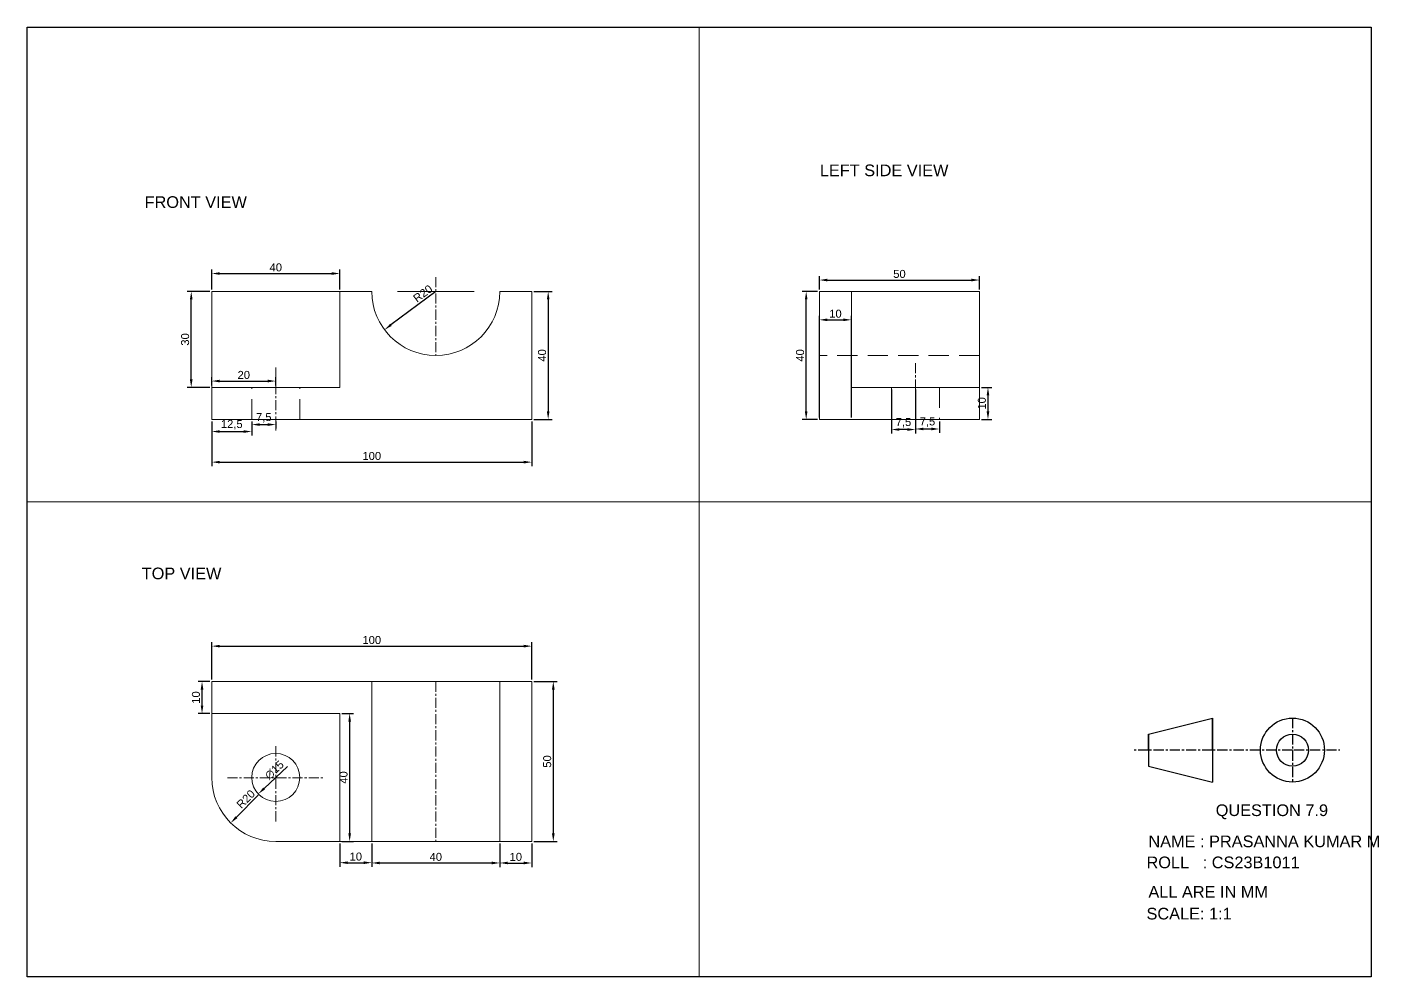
# Model space of a CAD drawing. Header units: millimetres. Extents: x -5 to 7830, y -5 to 1402.
# Drawn here: x 6763.4 to 7185.8, y 727.1 to 1024.1 of the extents above; entities that cross this region are included whole.
import ezdxf

# ---------------------------------------------------------------- set-up
doc = ezdxf.new("R2010")
doc.units = ezdxf.units.MM
doc.header["$PDMODE"] = 3
doc.header["$PDSIZE"] = 2
doc.linetypes.add('CENTER', pattern=[50.8, 31.75, -6.35, 6.35, -6.35])
doc.linetypes.add('HIDDEN', pattern=[9.525, 6.35, -3.175])
doc.styles.get("Standard").update_dxf_attribs({"font": 'arial.ttf'})
doc.dimstyles.new('ISO-25', dxfattribs={"dimtxt": 2.5, "dimasz": 2.5, "dimexe": 1.25, "dimexo": 0.625, "dimtad": 1, "dimtxsty": 'Standard', "dimcen": 2.5, "dimadec": 0, "dimazin": 0, "dimtfac": 1, "dimtmove": 0, "dimatfit": 3, "dimfxl": 1, "dimarcsym": 0})

# ---------------------------------------------------------------- blocks, each defined once
blk = doc.blocks.new('*D89')
at = {"color": 0, "linetype": 'ByBlock', "lineweight": -2, "transparency": 16777216}
blk.add_line((6891.11, 941.37), (6877.1, 930.92), dxfattribs=at)
at = {"color": 0, "linetype": 'ByBlock', "lineweight": 5, "transparency": 16777216}
blk.add_solid([(6876.85, 931.26), (6877.35, 930.59), (6875.1, 929.43)], dxfattribs=at)
at = {"layer": 'Defpoints', "color": 0, "linetype": 'ByBlock', "lineweight": 5, "transparency": 16777216}
for p in [(6891.13, 941.39), (6875.1, 929.43)]:
    blk.add_point(p, dxfattribs=at)
at = {"color": 0, "linetype": 'ByBlock', "lineweight": 5, "transparency": 16777216, "insert": (6887.08, 940.74), "char_height": 2.5, "attachment_point": 5, "rotation": 36.7214}
blk.add_mtext('R20', dxfattribs=at)
blk = doc.blocks.new('*D90')
at = {"color": 0, "linetype": 'ByBlock', "lineweight": -2, "transparency": 16777216}
for p, q in [((6821.13, 942.01), (6821.13, 948.25)), ((6823.63, 947), (6858.63, 947)), ((6861.13, 942.01), (6861.13, 948.25))]:
    blk.add_line(p, q, dxfattribs=at)
at = {"color": 0, "linetype": 'ByBlock', "lineweight": 5, "transparency": 16777216}
for points in [[(6823.63, 947.42), (6823.63, 946.58), (6821.13, 947)], [(6858.63, 947.42), (6858.63, 946.58), (6861.13, 947)]]:
    blk.add_solid(points, dxfattribs=at)
at = {"layer": 'Defpoints', "color": 0, "linetype": 'ByBlock', "lineweight": 5, "transparency": 16777216}
for p in [(6861.13, 947), (6821.13, 941.39), (6861.13, 941.39)]:
    blk.add_point(p, dxfattribs=at)
at = {"color": 0, "linetype": 'ByBlock', "lineweight": 5, "transparency": 16777216, "insert": (6841.13, 948.9), "char_height": 2.5, "attachment_point": 5}
blk.add_mtext('40', dxfattribs=at)
blk = doc.blocks.new('*D91')
at = {"color": 0, "linetype": 'ByBlock', "lineweight": -2, "transparency": 16777216}
for p, q in [((6821.13, 912.01), (6821.13, 914.63)), ((6823.63, 913.38), (6838.63, 913.38)), ((6841.13, 912.01), (6841.13, 914.63))]:
    blk.add_line(p, q, dxfattribs=at)
at = {"color": 0, "linetype": 'ByBlock', "lineweight": 5, "transparency": 16777216}
for points in [[(6823.63, 913.8), (6823.63, 912.96), (6821.13, 913.38)], [(6838.63, 913.8), (6838.63, 912.96), (6841.13, 913.38)]]:
    blk.add_solid(points, dxfattribs=at)
at = {"layer": 'Defpoints', "color": 0, "linetype": 'ByBlock', "lineweight": 5, "transparency": 16777216}
for p in [(6841.13, 913.38), (6821.13, 911.39), (6841.13, 911.39)]:
    blk.add_point(p, dxfattribs=at)
at = {"color": 0, "linetype": 'ByBlock', "lineweight": 5, "transparency": 16777216, "insert": (6831.13, 915.28), "char_height": 2.5, "attachment_point": 5}
blk.add_mtext('20', dxfattribs=at)
blk = doc.blocks.new('*D92')
at = {"color": 0, "linetype": 'ByBlock', "lineweight": -2, "transparency": 16777216}
for p, q in [((6821.13, 900.76), (6821.13, 896.34)), ((6833.63, 900.76), (6833.63, 896.34)), ((6823.63, 897.59), (6831.13, 897.59))]:
    blk.add_line(p, q, dxfattribs=at)
at = {"color": 0, "linetype": 'ByBlock', "lineweight": 5, "transparency": 16777216}
for points in [[(6823.63, 898.01), (6823.63, 897.18), (6821.13, 897.59)], [(6831.13, 898.01), (6831.13, 897.18), (6833.63, 897.59)]]:
    blk.add_solid(points, dxfattribs=at)
at = {"layer": 'Defpoints', "color": 0, "linetype": 'ByBlock', "lineweight": 5, "transparency": 16777216}
for p in [(6821.13, 901.39), (6833.63, 901.39), (6833.63, 897.59)]:
    blk.add_point(p, dxfattribs=at)
at = {"color": 0, "linetype": 'ByBlock', "lineweight": 5, "transparency": 16777216, "insert": (6827.38, 899.72), "char_height": 2.5, "attachment_point": 5}
blk.add_mtext('12,5', dxfattribs=at)
blk = doc.blocks.new('*D93')
at = {"color": 0, "linetype": 'ByBlock', "lineweight": -2, "transparency": 16777216}
for p, q in [((6833.63, 900.76), (6833.63, 898.52)), ((6836.13, 899.77), (6838.63, 899.77)), ((6841.13, 900.76), (6841.13, 898.52))]:
    blk.add_line(p, q, dxfattribs=at)
at = {"color": 0, "linetype": 'ByBlock', "lineweight": 5, "transparency": 16777216}
for points in [[(6836.13, 900.18), (6836.13, 899.35), (6833.63, 899.77)], [(6838.63, 900.18), (6838.63, 899.35), (6841.13, 899.77)]]:
    blk.add_solid(points, dxfattribs=at)
at = {"layer": 'Defpoints', "color": 0, "linetype": 'ByBlock', "lineweight": 5, "transparency": 16777216}
for p in [(6833.63, 901.39), (6841.13, 901.39), (6841.13, 899.77)]:
    blk.add_point(p, dxfattribs=at)
at = {"color": 0, "linetype": 'ByBlock', "lineweight": 5, "transparency": 16777216, "insert": (6837.38, 901.89), "char_height": 2.5, "attachment_point": 5}
blk.add_mtext('7,5', dxfattribs=at)
blk = doc.blocks.new('*D94')
at = {"color": 0, "linetype": 'ByBlock', "lineweight": -2, "transparency": 16777216}
for p, q in [((6921.75, 941.39), (6927.49, 941.39)), ((6926.24, 938.89), (6926.24, 903.89)), ((6921.75, 901.39), (6927.49, 901.39))]:
    blk.add_line(p, q, dxfattribs=at)
at = {"color": 0, "linetype": 'ByBlock', "lineweight": 5, "transparency": 16777216}
for points in [[(6925.83, 938.89), (6926.66, 938.89), (6926.24, 941.39)], [(6925.83, 903.89), (6926.66, 903.89), (6926.24, 901.39)]]:
    blk.add_solid(points, dxfattribs=at)
at = {"layer": 'Defpoints', "color": 0, "linetype": 'ByBlock', "lineweight": 5, "transparency": 16777216}
for p in [(6921.13, 941.39), (6921.13, 901.39), (6926.24, 901.39)]:
    blk.add_point(p, dxfattribs=at)
at = {"color": 0, "linetype": 'ByBlock', "lineweight": 5, "transparency": 16777216, "insert": (6924.34, 921.39), "char_height": 2.5, "attachment_point": 5, "rotation": 90}
blk.add_mtext('40', dxfattribs=at)
blk = doc.blocks.new('*D95')
at = {"color": 0, "linetype": 'ByBlock', "lineweight": -2, "transparency": 16777216}
for p, q in [((6821.13, 900.76), (6821.13, 886.78)), ((6921.13, 900.76), (6921.13, 886.78)), ((6823.63, 888.03), (6918.63, 888.03))]:
    blk.add_line(p, q, dxfattribs=at)
at = {"color": 0, "linetype": 'ByBlock', "lineweight": 5, "transparency": 16777216}
for points in [[(6823.63, 888.45), (6823.63, 887.62), (6821.13, 888.03)], [(6918.63, 888.45), (6918.63, 887.62), (6921.13, 888.03)]]:
    blk.add_solid(points, dxfattribs=at)
at = {"layer": 'Defpoints', "color": 0, "linetype": 'ByBlock', "lineweight": 5, "transparency": 16777216}
for p in [(6821.13, 901.39), (6921.13, 901.39), (6921.13, 888.03)]:
    blk.add_point(p, dxfattribs=at)
at = {"color": 0, "linetype": 'ByBlock', "lineweight": 5, "transparency": 16777216, "insert": (6871.13, 889.94), "char_height": 2.5, "attachment_point": 5}
blk.add_mtext('100', dxfattribs=at)
blk = doc.blocks.new('*D96')
at = {"color": 0, "linetype": 'ByBlock', "lineweight": -2, "transparency": 16777216}
for p, q in [((6820.5, 941.39), (6813.46, 941.39)), ((6814.71, 913.89), (6814.71, 938.89)), ((6820.5, 911.39), (6813.46, 911.39))]:
    blk.add_line(p, q, dxfattribs=at)
at = {"color": 0, "linetype": 'ByBlock', "lineweight": 5, "transparency": 16777216}
for points in [[(6814.3, 938.89), (6815.13, 938.89), (6814.71, 941.39)], [(6814.3, 913.89), (6815.13, 913.89), (6814.71, 911.39)]]:
    blk.add_solid(points, dxfattribs=at)
at = {"layer": 'Defpoints', "color": 0, "linetype": 'ByBlock', "lineweight": 5, "transparency": 16777216}
for p in [(6814.71, 941.39), (6821.13, 941.39), (6821.13, 911.39)]:
    blk.add_point(p, dxfattribs=at)
at = {"color": 0, "linetype": 'ByBlock', "lineweight": 5, "transparency": 16777216, "insert": (6812.81, 926.39), "char_height": 2.5, "attachment_point": 5, "rotation": 90}
blk.add_mtext('30', dxfattribs=at)
blk = doc.blocks.new('*D97')
at = {"color": 0, "linetype": 'ByBlock', "lineweight": -2, "transparency": 16777216}
for p, q in [((6820.5, 819.44), (6816.84, 819.44)), ((6818.09, 811.94), (6818.09, 816.94)), ((6820.5, 809.44), (6816.84, 809.44))]:
    blk.add_line(p, q, dxfattribs=at)
at = {"color": 0, "linetype": 'ByBlock', "lineweight": 5, "transparency": 16777216}
for points in [[(6817.67, 816.94), (6818.51, 816.94), (6818.09, 819.44)], [(6817.67, 811.94), (6818.51, 811.94), (6818.09, 809.44)]]:
    blk.add_solid(points, dxfattribs=at)
at = {"layer": 'Defpoints', "color": 0, "linetype": 'ByBlock', "lineweight": 5, "transparency": 16777216}
for p in [(6818.09, 819.44), (6821.13, 819.44), (6821.13, 809.44)]:
    blk.add_point(p, dxfattribs=at)
at = {"color": 0, "linetype": 'ByBlock', "lineweight": 5, "transparency": 16777216, "insert": (6816.19, 814.44), "char_height": 2.5, "attachment_point": 5, "rotation": 90}
blk.add_mtext('10', dxfattribs=at)
blk = doc.blocks.new('*D98')
at = {"color": 0, "linetype": 'ByBlock', "lineweight": -2, "transparency": 16777216}
for p, q in [((6821.13, 820.07), (6821.13, 831.75)), ((6823.63, 830.5), (6918.63, 830.5)), ((6921.13, 820.07), (6921.13, 831.75))]:
    blk.add_line(p, q, dxfattribs=at)
at = {"color": 0, "linetype": 'ByBlock', "lineweight": 5, "transparency": 16777216}
for points in [[(6823.63, 830.92), (6823.63, 830.09), (6821.13, 830.5)], [(6918.63, 830.92), (6918.63, 830.09), (6921.13, 830.5)]]:
    blk.add_solid(points, dxfattribs=at)
at = {"layer": 'Defpoints', "color": 0, "linetype": 'ByBlock', "lineweight": 5, "transparency": 16777216}
for p in [(6921.13, 830.5), (6821.13, 819.44), (6921.13, 819.44)]:
    blk.add_point(p, dxfattribs=at)
at = {"color": 0, "linetype": 'ByBlock', "lineweight": 5, "transparency": 16777216, "insert": (6871.13, 832.4), "char_height": 2.5, "attachment_point": 5}
blk.add_mtext('100', dxfattribs=at)
blk = doc.blocks.new('*D99')
at = {"color": 0, "linetype": 'ByBlock', "lineweight": -2, "transparency": 16777216}
for p, q in [((6921.75, 819.44), (6929.09, 819.44)), ((6927.84, 816.94), (6927.84, 771.94)), ((6921.75, 769.44), (6929.09, 769.44))]:
    blk.add_line(p, q, dxfattribs=at)
at = {"color": 0, "linetype": 'ByBlock', "lineweight": 5, "transparency": 16777216}
for points in [[(6927.43, 816.94), (6928.26, 816.94), (6927.84, 819.44)], [(6927.43, 771.94), (6928.26, 771.94), (6927.84, 769.44)]]:
    blk.add_solid(points, dxfattribs=at)
at = {"layer": 'Defpoints', "color": 0, "linetype": 'ByBlock', "lineweight": 5, "transparency": 16777216}
for p in [(6921.13, 819.44), (6921.13, 769.44), (6927.84, 769.44)]:
    blk.add_point(p, dxfattribs=at)
at = {"color": 0, "linetype": 'ByBlock', "lineweight": 5, "transparency": 16777216, "insert": (6925.94, 794.44), "char_height": 2.5, "attachment_point": 5, "rotation": 90}
blk.add_mtext('50', dxfattribs=at)
blk = doc.blocks.new('*D100')
at = {"color": 0, "linetype": 'ByBlock', "lineweight": -2, "transparency": 16777216}
blk.add_line((6844.81, 792.92), (6837.49, 786.01), dxfattribs=at)
at = {"color": 0, "linetype": 'ByBlock', "lineweight": 5, "transparency": 16777216}
blk.add_solid([(6837.21, 786.31), (6837.78, 785.7), (6835.67, 784.29)], dxfattribs=at)
at = {"layer": 'Defpoints', "color": 0, "linetype": 'ByBlock', "lineweight": 5, "transparency": 16777216}
for p in [(6846.58, 794.59), (6835.67, 784.29)]:
    blk.add_point(p, dxfattribs=at)
at = {"color": 0, "linetype": 'ByBlock', "lineweight": 5, "transparency": 16777216, "insert": (6840.71, 791.76), "char_height": 2.5, "attachment_point": 5, "rotation": 43.3575}
blk.add_mtext('∅15', dxfattribs=at)
blk = doc.blocks.new('*D101')
at = {"color": 0, "linetype": 'ByBlock', "lineweight": -2, "transparency": 16777216}
for p, q in [((6861.75, 809.44), (6865.46, 809.44)), ((6864.21, 806.94), (6864.21, 771.94)), ((6861.75, 769.44), (6865.46, 769.44))]:
    blk.add_line(p, q, dxfattribs=at)
at = {"color": 0, "linetype": 'ByBlock', "lineweight": 5, "transparency": 16777216}
for points in [[(6863.8, 806.94), (6864.63, 806.94), (6864.21, 809.44)], [(6863.8, 771.94), (6864.63, 771.94), (6864.21, 769.44)]]:
    blk.add_solid(points, dxfattribs=at)
at = {"layer": 'Defpoints', "color": 0, "linetype": 'ByBlock', "lineweight": 5, "transparency": 16777216}
for p in [(6861.13, 809.44), (6861.13, 769.44), (6864.21, 769.44)]:
    blk.add_point(p, dxfattribs=at)
at = {"color": 0, "linetype": 'ByBlock', "lineweight": 5, "transparency": 16777216, "insert": (6862.31, 789.44), "char_height": 2.5, "attachment_point": 5, "rotation": 90}
blk.add_mtext('40', dxfattribs=at)
blk = doc.blocks.new('*D102')
at = {"color": 0, "linetype": 'ByBlock', "lineweight": -2, "transparency": 16777216}
for p, q in [((6871.13, 768.82), (6871.13, 761.46)), ((6911.13, 768.82), (6911.13, 761.46)), ((6873.63, 762.71), (6908.63, 762.71))]:
    blk.add_line(p, q, dxfattribs=at)
at = {"color": 0, "linetype": 'ByBlock', "lineweight": 5, "transparency": 16777216}
for points in [[(6873.63, 763.13), (6873.63, 762.29), (6871.13, 762.71)], [(6908.63, 763.13), (6908.63, 762.29), (6911.13, 762.71)]]:
    blk.add_solid(points, dxfattribs=at)
at = {"layer": 'Defpoints', "color": 0, "linetype": 'ByBlock', "lineweight": 5, "transparency": 16777216}
for p in [(6871.13, 769.44), (6911.13, 769.44), (6911.13, 762.71)]:
    blk.add_point(p, dxfattribs=at)
at = {"color": 0, "linetype": 'ByBlock', "lineweight": 5, "transparency": 16777216, "insert": (6891.13, 764.61), "char_height": 2.5, "attachment_point": 5}
blk.add_mtext('40', dxfattribs=at)
blk = doc.blocks.new('*D103')
at = {"color": 0, "linetype": 'ByBlock', "lineweight": -2, "transparency": 16777216}
for p, q in [((6861.13, 768.82), (6861.13, 761.55)), ((6871.13, 768.82), (6871.13, 761.55)), ((6863.63, 762.8), (6868.63, 762.8))]:
    blk.add_line(p, q, dxfattribs=at)
at = {"color": 0, "linetype": 'ByBlock', "lineweight": 5, "transparency": 16777216}
for points in [[(6863.63, 763.21), (6863.63, 762.38), (6861.13, 762.8)], [(6868.63, 763.21), (6868.63, 762.38), (6871.13, 762.8)]]:
    blk.add_solid(points, dxfattribs=at)
at = {"layer": 'Defpoints', "color": 0, "linetype": 'ByBlock', "lineweight": 5, "transparency": 16777216}
for p in [(6861.13, 769.44), (6871.13, 769.44), (6871.13, 762.8)]:
    blk.add_point(p, dxfattribs=at)
at = {"color": 0, "linetype": 'ByBlock', "lineweight": 5, "transparency": 16777216, "insert": (6866.13, 764.7), "char_height": 2.5, "attachment_point": 5}
blk.add_mtext('10', dxfattribs=at)
blk = doc.blocks.new('*D104')
at = {"color": 0, "linetype": 'ByBlock', "lineweight": -2, "transparency": 16777216}
for p, q in [((6911.13, 768.82), (6911.13, 761.45)), ((6921.13, 768.82), (6921.13, 761.45)), ((6913.63, 762.7), (6918.63, 762.7))]:
    blk.add_line(p, q, dxfattribs=at)
at = {"color": 0, "linetype": 'ByBlock', "lineweight": 5, "transparency": 16777216}
for points in [[(6913.63, 763.12), (6913.63, 762.29), (6911.13, 762.7)], [(6918.63, 763.12), (6918.63, 762.29), (6921.13, 762.7)]]:
    blk.add_solid(points, dxfattribs=at)
at = {"layer": 'Defpoints', "color": 0, "linetype": 'ByBlock', "lineweight": 5, "transparency": 16777216}
for p in [(6911.13, 769.44), (6921.13, 769.44), (6921.13, 762.7)]:
    blk.add_point(p, dxfattribs=at)
at = {"color": 0, "linetype": 'ByBlock', "lineweight": 5, "transparency": 16777216, "insert": (6916.13, 764.61), "char_height": 2.5, "attachment_point": 5}
blk.add_mtext('10', dxfattribs=at)
blk = doc.blocks.new('*D105')
at = {"color": 0, "linetype": 'ByBlock', "lineweight": -2, "transparency": 16777216}
blk.add_line((6835.65, 783.91), (6828.81, 777.01), dxfattribs=at)
at = {"color": 0, "linetype": 'ByBlock', "lineweight": 5, "transparency": 16777216}
blk.add_solid([(6828.52, 777.3), (6829.11, 776.71), (6827.05, 775.23)], dxfattribs=at)
at = {"layer": 'Defpoints', "color": 0, "linetype": 'ByBlock', "lineweight": 5, "transparency": 16777216}
for p in [(6841.13, 789.44), (6827.05, 775.23)]:
    blk.add_point(p, dxfattribs=at)
at = {"color": 0, "linetype": 'ByBlock', "lineweight": 5, "transparency": 16777216, "insert": (6831.76, 782.68), "char_height": 2.5, "attachment_point": 5, "rotation": 45.275}
blk.add_mtext('R20', dxfattribs=at)
blk = doc.blocks.new('*D106')
at = {"color": 0, "linetype": 'ByBlock', "lineweight": -2, "transparency": 16777216}
for p, q in [((7010.37, 941.39), (7005.61, 941.39)), ((7006.86, 903.89), (7006.86, 938.89)), ((7010.37, 901.39), (7005.61, 901.39))]:
    blk.add_line(p, q, dxfattribs=at)
at = {"color": 0, "linetype": 'ByBlock', "lineweight": 5, "transparency": 16777216}
for points in [[(7006.44, 938.89), (7007.27, 938.89), (7006.86, 941.39)], [(7006.44, 903.89), (7007.27, 903.89), (7006.86, 901.39)]]:
    blk.add_solid(points, dxfattribs=at)
at = {"layer": 'Defpoints', "color": 0, "linetype": 'ByBlock', "lineweight": 5, "transparency": 16777216}
for p in [(7006.86, 941.39), (7011, 941.39), (7011, 901.39)]:
    blk.add_point(p, dxfattribs=at)
at = {"color": 0, "linetype": 'ByBlock', "lineweight": 5, "transparency": 16777216, "insert": (7004.96, 921.39), "char_height": 2.5, "attachment_point": 5, "rotation": 90}
blk.add_mtext('40', dxfattribs=at)
blk = doc.blocks.new('*D107')
at = {"color": 0, "linetype": 'ByBlock', "lineweight": -2, "transparency": 16777216}
for p, q in [((7011, 942.01), (7011, 946.21)), ((7013.5, 944.96), (7058.5, 944.96)), ((7061, 942.01), (7061, 946.21))]:
    blk.add_line(p, q, dxfattribs=at)
at = {"color": 0, "linetype": 'ByBlock', "lineweight": 5, "transparency": 16777216}
for points in [[(7013.5, 945.38), (7013.5, 944.54), (7011, 944.96)], [(7058.5, 945.38), (7058.5, 944.54), (7061, 944.96)]]:
    blk.add_solid(points, dxfattribs=at)
at = {"layer": 'Defpoints', "color": 0, "linetype": 'ByBlock', "lineweight": 5, "transparency": 16777216}
for p in [(7061, 944.96), (7011, 941.39), (7061, 941.39)]:
    blk.add_point(p, dxfattribs=at)
at = {"color": 0, "linetype": 'ByBlock', "lineweight": 5, "transparency": 16777216, "insert": (7036, 946.86), "char_height": 2.5, "attachment_point": 5}
blk.add_mtext('50', dxfattribs=at)
blk = doc.blocks.new('*D108')
at = {"color": 0, "linetype": 'ByBlock', "lineweight": -2, "transparency": 16777216}
for p, q in [((7061.62, 911.39), (7064.91, 911.39)), ((7063.66, 908.89), (7063.66, 903.89)), ((7061.62, 901.39), (7064.91, 901.39))]:
    blk.add_line(p, q, dxfattribs=at)
at = {"color": 0, "linetype": 'ByBlock', "lineweight": 5, "transparency": 16777216}
for points in [[(7063.24, 908.89), (7064.08, 908.89), (7063.66, 911.39)], [(7063.24, 903.89), (7064.08, 903.89), (7063.66, 901.39)]]:
    blk.add_solid(points, dxfattribs=at)
at = {"layer": 'Defpoints', "color": 0, "linetype": 'ByBlock', "lineweight": 5, "transparency": 16777216}
for p in [(7061, 911.39), (7061, 901.39), (7063.66, 901.39)]:
    blk.add_point(p, dxfattribs=at)
at = {"color": 0, "linetype": 'ByBlock', "lineweight": 5, "transparency": 16777216, "insert": (7061.76, 906.39), "char_height": 2.5, "attachment_point": 5, "rotation": 90}
blk.add_mtext('10', dxfattribs=at)
blk = doc.blocks.new('*D109')
at = {"color": 0, "linetype": 'ByBlock', "lineweight": -2, "transparency": 16777216}
for p, q in [((7011, 902.01), (7011, 933.77)), ((7021, 902.01), (7021, 933.77)), ((7013.5, 932.52), (7018.5, 932.52))]:
    blk.add_line(p, q, dxfattribs=at)
at = {"color": 0, "linetype": 'ByBlock', "lineweight": 5, "transparency": 16777216}
for points in [[(7013.5, 932.94), (7013.5, 932.1), (7011, 932.52)], [(7018.5, 932.94), (7018.5, 932.1), (7021, 932.52)]]:
    blk.add_solid(points, dxfattribs=at)
at = {"layer": 'Defpoints', "color": 0, "linetype": 'ByBlock', "lineweight": 5, "transparency": 16777216}
for p in [(7021, 932.52), (7011, 901.39), (7021, 901.39)]:
    blk.add_point(p, dxfattribs=at)
at = {"color": 0, "linetype": 'ByBlock', "lineweight": 5, "transparency": 16777216, "insert": (7016, 934.42), "char_height": 2.5, "attachment_point": 5}
blk.add_mtext('10', dxfattribs=at)
blk = doc.blocks.new('*D110')
at = {"color": 0, "linetype": 'ByBlock', "lineweight": -2, "transparency": 16777216}
for p, q in [((7033.5, 910.76), (7033.5, 896.97)), ((7041, 910.76), (7041, 896.97)), ((7038.5, 898.22), (7036, 898.22))]:
    blk.add_line(p, q, dxfattribs=at)
at = {"color": 0, "linetype": 'ByBlock', "lineweight": 5, "transparency": 16777216}
for points in [[(7036, 898.64), (7036, 897.81), (7033.5, 898.22)], [(7038.5, 898.64), (7038.5, 897.81), (7041, 898.22)]]:
    blk.add_solid(points, dxfattribs=at)
at = {"layer": 'Defpoints', "color": 0, "linetype": 'ByBlock', "lineweight": 5, "transparency": 16777216}
for p in [(7033.5, 911.39), (7041, 911.39), (7033.5, 898.22)]:
    blk.add_point(p, dxfattribs=at)
at = {"color": 0, "linetype": 'ByBlock', "lineweight": 5, "transparency": 16777216, "insert": (7037.25, 900.34), "char_height": 2.5, "attachment_point": 5}
blk.add_mtext('7,5', dxfattribs=at)
blk = doc.blocks.new('*D111')
at = {"color": 0, "linetype": 'ByBlock', "lineweight": -2, "transparency": 16777216}
for p, q in [((7041, 900.76), (7041, 897.14)), ((7048.5, 900.76), (7048.5, 897.14)), ((7043.5, 898.39), (7046, 898.39))]:
    blk.add_line(p, q, dxfattribs=at)
at = {"color": 0, "linetype": 'ByBlock', "lineweight": 5, "transparency": 16777216}
for points in [[(7043.5, 898.81), (7043.5, 897.98), (7041, 898.39)], [(7046, 898.81), (7046, 897.98), (7048.5, 898.39)]]:
    blk.add_solid(points, dxfattribs=at)
at = {"layer": 'Defpoints', "color": 0, "linetype": 'ByBlock', "lineweight": 5, "transparency": 16777216}
for p in [(7041, 901.39), (7048.5, 901.39), (7048.5, 898.39)]:
    blk.add_point(p, dxfattribs=at)
at = {"color": 0, "linetype": 'ByBlock', "lineweight": 5, "transparency": 16777216, "insert": (7044.75, 900.52), "char_height": 2.5, "attachment_point": 5}
blk.add_mtext('7,5', dxfattribs=at)

msp = doc.modelspace()

# ---------------------------------------------------------------- linework, layer by layer
at = {"color": 0, "linetype": 'ByBlock', "lineweight": 5}
for p, q in [((6973.408, 1024.066), (6973.408, 727.066)), ((6821.127, 941.386), (6821.127, 931.386)), ((6871.127, 941.386), (6821.127, 941.386)), ((6821.127, 941.386), (6821.127, 901.386)), ((6861.127, 931.386), (6861.127, 941.386)), ((6861.127, 941.386), (6871.127, 941.386)), ((6879.143, 941.386), (6903.112, 941.386)), ((6921.127, 941.386), (6911.127, 941.386)), ((6921.127, 901.386), (6921.127, 941.386)), ((7010.997, 941.386), (7060.997, 941.386)), ((7010.997, 901.386), (7010.997, 941.386)), ((7010.997, 941.386), (7060.997, 941.386)), ((7010.997, 941.386), (7020.997, 941.386)), ((7020.997, 941.386), (7020.997, 911.386)), ((7060.997, 941.386), (7060.997, 901.386)), ((7060.997, 941.386), (7060.997, 921.386)), ((6861.127, 911.386), (6861.127, 931.386)), ((6821.127, 901.386), (6821.127, 911.386)), ((6821.127, 911.386), (6841.127, 911.386)), ((6841.127, 911.386), (6861.127, 911.386)), ((7020.997, 911.386), (7060.997, 911.386)), ((7040.997, 911.386), (7033.497, 911.386)), ((7060.997, 911.386), (7040.997, 911.386)), ((7040.997, 911.386), (7048.497, 911.386)), ((6821.127, 901.386), (6921.127, 901.386)), ((7010.997, 901.386), (7060.997, 901.386)), ((6763.408, 875.566), (7183.408, 875.566)), ((6821.127, 819.441), (6921.127, 819.441)), ((6821.127, 789.441), (6821.127, 819.441)), ((6821.127, 819.441), (6821.127, 809.441)), ((6871.127, 769.441), (6871.127, 819.441)), ((6911.127, 769.441), (6911.127, 819.441)), ((6921.127, 819.441), (6921.127, 769.441)), ((6821.127, 809.441), (6861.127, 809.441)), ((6861.127, 809.441), (6861.127, 769.441)), ((6921.127, 769.441), (6841.127, 769.441)), ((6861.127, 769.441), (6871.127, 769.441)), ((6921.127, 769.441), (6911.127, 769.441))]:
    msp.add_line(p, q, dxfattribs=at)
at = {"color": 0, "linetype": 'CENTER', "lineweight": 5, "ltscale": 0.1}
for p, q in [((6891.127, 945.871), (6891.127, 921.386)), ((6841.127, 917.582), (6841.127, 897.358)), ((7040.997, 918.979), (7040.997, 901.148)), ((6891.127, 819.441), (6891.127, 769.441)), ((6841.127, 775.686), (6841.127, 799.441)), ((6826.023, 789.319), (6856.231, 789.319))]:
    msp.add_line(p, q, dxfattribs=at)
at = {"color": 0, "linetype": 'HIDDEN', "lineweight": 5}
for p, q in [((7060.997, 921.386), (7010.997, 921.386)), ((6833.627, 901.386), (6833.627, 911.386)), ((6848.627, 901.386), (6848.627, 911.386)), ((7033.497, 911.386), (7033.497, 901.386)), ((7048.497, 911.386), (7048.497, 901.386))]:
    msp.add_line(p, q, dxfattribs=at)
for p, q in [((7113.808, 803.003), (7133.808, 808.003)), ((7133.808, 798.003), (7133.808, 808.003)), ((7133.808, 808.003), (7133.808, 788.003)), ((7113.808, 798.003), (7113.808, 803.003)), ((7113.808, 803.003), (7113.808, 793.003)), ((7113.808, 793.003), (7133.808, 788.003))]:
    msp.add_line(p, q)
at = {"linetype": 'CENTER', "ltscale": 0.1}
for p, q in [((7158.808, 808.003), (7158.808, 788.003)), ((7113.808, 798.003), (7109.26, 798.003)), ((7133.808, 798.003), (7113.808, 798.003)), ((7158.808, 798.003), (7133.808, 798.003)), ((7159.253, 798.067), (7173.65, 798.067))]:
    msp.add_line(p, q, dxfattribs=at)
msp.add_lwpolyline([(6763.408, 1024.066), (7183.408, 1024.066), (7183.408, 727.066), (6763.408, 727.066)], close=True)
for radius in [10, 5]:
    msp.add_circle((7158.808, 798.003), radius)
at = {"color": 0, "linetype": 'ByBlock', "lineweight": 5}
msp.add_circle((6841.127, 789.441), 7.5, dxfattribs=at)
for centre, end in [((6891.127, 941.386), 0), ((6841.127, 789.441), 270)]:
    msp.add_arc(centre, 20, 180, end, dxfattribs=at)

# ---------------------------------------------------------------- texts
for s, height, p in [('LEFT SIDE VIEW', 3.64682, (7011.128, 977.432)), ('FRONT VIEW', 3.6468, (6800.133, 967.515)), ('TOP VIEW', 3.6468, (6799.242, 851.414)), ('QUESTION 7.9', 3.64682, (7134.819, 777.379)), ('NAME : PRASANNA KUMAR M', 3.64682, (7113.788, 767.644)), ('ROLL   : CS23B1011', 3.64682, (7113.194, 761.067)), ('ALL ARE IN MM', 3.64682, (7113.788, 751.857)), ('SCALE: 1:1', 3.6468, (7113.194, 745.046))]:
    msp.add_text(s, height=height).set_placement(p)

# ---------------------------------------------------------------- dimensions: what is measured, and where the dimension line sits
at = {"color": 3, "linetype": 'ByBlock', "lineweight": 5}
for base, p1, p2, picture, middle in [((6861.127, 946.999), (6821.127, 941.386), (6861.127, 941.386), '*D90', (6841.127, 948.901)), ((7060.997, 944.959), (7010.997, 941.386), (7060.997, 941.386), '*D107', (7035.997, 946.86)), ((7020.997, 932.519), (7010.997, 901.386), (7020.997, 901.386), '*D109', (7015.997, 934.421)), ((6841.127, 913.381), (6821.127, 911.386), (6841.127, 911.386), '*D91', (6831.127, 915.283)), ((7033.497, 898.223), (7040.997, 911.386), (7033.497, 911.386), '*D110', (7037.247, 900.345)), ((6833.627, 897.594), (6821.127, 901.386), (6833.627, 901.386), '*D92', (6827.377, 899.721)), ((6921.127, 888.034), (6821.127, 901.386), (6921.127, 901.386), '*D95', (6871.127, 889.935)), ((6841.127, 899.766), (6833.627, 901.386), (6841.127, 901.386), '*D93', (6837.377, 901.888)), ((7048.497, 898.393), (7040.997, 901.386), (7048.497, 901.386), '*D111', (7044.747, 900.516)), ((6921.127, 830.503), (6821.127, 819.441), (6921.127, 819.441), '*D98', (6871.127, 832.404)), ((6871.127, 762.797), (6861.127, 769.441), (6871.127, 769.441), '*D103', (6866.127, 764.698)), ((6911.127, 762.71), (6871.127, 769.441), (6911.127, 769.441), '*D102', (6891.127, 764.611)), ((6921.127, 762.704), (6911.127, 769.441), (6921.127, 769.441), '*D104', (6916.127, 764.606))]:
    dim = msp.add_linear_dim(base=base, p1=p1, p2=p2, dimstyle='ISO-25', dxfattribs=at)
    dim.commit()
    dim.dimension.update_dxf_attribs({"geometry": picture, "text_midpoint": middle})
for center, mpoint, picture, middle in [((6891.127, 941.386), (6875.096, 929.427), '*D89', (6888.218, 939.216)), ((6841.127, 789.441), (6827.053, 775.231), '*D105', (6833.11, 781.346))]:
    dim = msp.add_radius_dim(center=center, mpoint=mpoint, dimstyle='ISO-25', dxfattribs=at)
    dim.commit()
    dim.dimension.update_dxf_attribs({"geometry": picture, "text_midpoint": middle, "dimtype": 164})
for base, p1, p2, picture, middle in [((6814.713, 941.386), (6821.127, 911.386), (6821.127, 941.386), '*D96', (6812.81, 926.386)), ((6926.244, 901.386), (6921.127, 941.386), (6921.127, 901.386), '*D94', (6924.342, 921.386)), ((7006.856, 941.386), (7010.997, 901.386), (7010.997, 941.386), '*D106', (7004.955, 921.386)), ((7063.66, 901.386), (7060.997, 911.386), (7060.997, 901.386), '*D108', (7061.759, 906.386)), ((6818.089, 819.441), (6821.127, 809.441), (6821.127, 819.441), '*D97', (6816.188, 814.441)), ((6927.843, 769.441), (6921.127, 819.441), (6921.127, 769.441), '*D99', (6925.942, 794.441)), ((6864.213, 769.441), (6861.127, 809.441), (6861.127, 769.441), '*D101', (6862.312, 789.441))]:
    dim = msp.add_linear_dim(base=base, p1=p1, p2=p2, angle=90, dimstyle='ISO-25', dxfattribs=at)
    dim.commit()
    dim.dimension.update_dxf_attribs({"geometry": picture, "text_midpoint": middle})
dim = msp.add_diameter_dim_2p(p1=(6846.58, 794.59), p2=(6835.674, 784.291), dimstyle='ISO-25', dxfattribs=at)
dim.commit()
dim.dimension.update_dxf_attribs({"geometry": '*D100', "text_midpoint": (6842.061, 790.323), "dimtype": 163})

doc.saveas('drawing.dxf')
